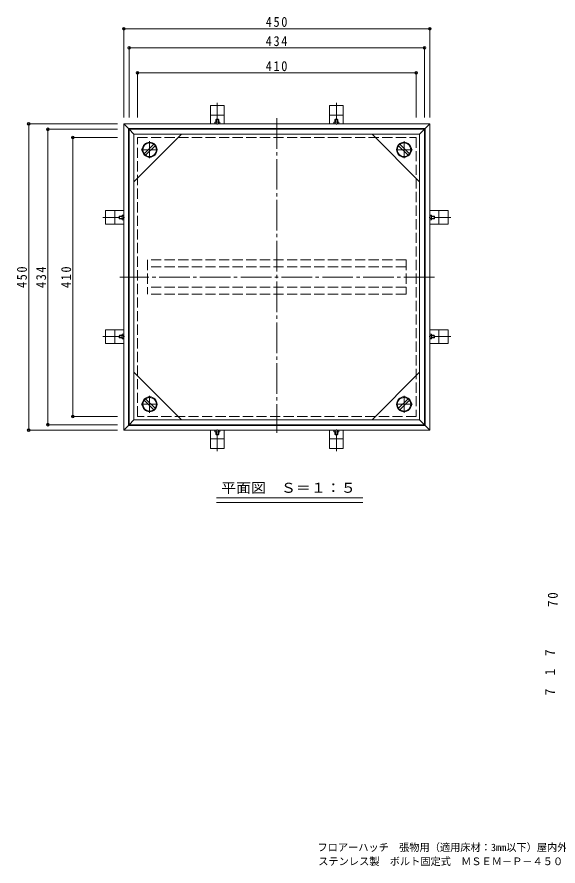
# Model space of a CAD drawing. Units: millimetres, scale not verified, with parts at other scales. Extents: x -343 to 376, y -273 to 227.
# Drawn here: x -343.4 to -25.2, y -273.2 to 225.8 of the extents above; entities that cross this region are included whole.
import ezdxf
from ezdxf.enums import TextEntityAlignment as Align

# ---------------------------------------------------------------- set-up
doc = ezdxf.new("R2010")
doc.units = ezdxf.units.MM
doc.header["$LTSCALE"] = 2
doc.header["$PDMODE"] = 32
doc.header["$PDSIZE"] = 1.6
for name, pattern in [('CHAIN1', [8, 5, -1, 1, -1]), ('CHAIN2', [12, 9, -1, 1, -1]), ('DASHED3', [4, 3, -1])]:
    doc.linetypes.add(name, pattern=pattern)
for name, color, linetype, lineweight in [('0-1', 2, 'Continuous', 9), ('0-2', 3, 'Continuous', 9), ('0-4', 7, 'Continuous', 9), ('D-4', 7, 'Continuous', 9)]:
    doc.layers.add(name, color=color, linetype=linetype, lineweight=lineweight)
doc.layers.add('F-4', color=7, linetype='Continuous')
doc.styles.add('ＭＳ ゴシック', font='')
doc.styles.get('ＭＳ ゴシック').set_extended_font_data('MS Gothic')

msp = doc.modelspace()

# ---------------------------------------------------------------- linework, layer by layer
at = {"layer": '0-1', "linetype": 'CHAIN1'}
for p, q in [((-225.578, 175.252), (-225.578, 162.529)), ((-155.578, 175.252), (-155.578, 162.529)), ((-292.857, 107.972), (-280.135, 107.972)), ((-88.298, 107.972), (-101.021, 107.972)), ((-292.857, 37.972), (-280.135, 37.972)), ((-88.298, 37.972), (-101.021, 37.972)), ((-225.578, -29.307), (-225.578, -16.585)), ((-155.578, -29.307), (-155.578, -16.585))]:
    msp.add_line(p, q, dxfattribs=at)
at = {"layer": '0-1'}
for p, q in [((-221.578, 173.772), (-229.578, 173.772)), ((-229.578, 173.772), (-229.578, 162.972)), ((-221.578, 173.772), (-221.578, 162.972)), ((-159.578, 173.772), (-151.578, 173.772)), ((-159.578, 173.772), (-159.578, 162.972)), ((-151.578, 173.772), (-151.578, 162.972)), ((-221.578, 168.172), (-229.578, 168.172)), ((-226.378, 165.427), (-226.098, 165.707)), ((-226.378, 165.427), (-224.778, 165.427)), ((-226.378, 165.427), (-226.378, 163.972)), ((-226.098, 165.707), (-225.058, 165.707)), ((-226.098, 165.707), (-226.098, 163.972)), ((-225.058, 165.707), (-224.778, 165.427)), ((-225.058, 165.707), (-225.058, 163.972)), ((-224.778, 165.427), (-224.778, 163.972)), ((-159.578, 168.172), (-151.578, 168.172)), ((-156.098, 165.707), (-156.378, 165.427)), ((-154.778, 165.427), (-156.378, 165.427)), ((-156.378, 165.427), (-156.378, 163.972)), ((-155.058, 165.707), (-156.098, 165.707)), ((-156.098, 165.707), (-156.098, 163.972)), ((-154.778, 165.427), (-155.058, 165.707)), ((-155.058, 165.707), (-155.058, 163.972)), ((-154.778, 165.427), (-154.778, 163.972)), ((-280.578, -17.028), (-280.578, 162.972)), ((-277.778, 160.172), (-280.578, 162.972)), ((-277.778, 160.172), (-103.378, 160.172)), ((-226.978, 163.772), (-226.978, 162.972)), ((-226.617, 163.972), (-224.538, 163.972)), ((-226.257, 163.772), (-226.257, 162.972)), ((-224.898, 163.772), (-224.898, 162.972)), ((-224.178, 163.772), (-224.178, 162.972)), ((-156.978, 163.772), (-156.978, 162.972)), ((-154.538, 163.972), (-156.618, 163.972)), ((-156.257, 163.772), (-156.257, 162.972)), ((-154.899, 163.772), (-154.899, 162.972)), ((-154.178, 163.772), (-154.178, 162.972)), ((-100.578, 162.972), (-103.378, 160.172)), ((-291.378, 103.972), (-291.378, 111.972)), ((-291.378, 111.972), (-280.578, 111.972)), ((-285.778, 103.972), (-285.778, 111.972)), ((-89.778, 111.972), (-100.578, 111.972)), ((-95.378, 103.972), (-95.378, 111.972)), ((-89.778, 103.972), (-89.778, 111.972)), ((-283.033, 108.772), (-283.313, 108.492)), ((-283.313, 108.492), (-283.313, 107.452)), ((-283.313, 108.492), (-281.578, 108.492)), ((-283.313, 107.452), (-283.033, 107.172)), ((-283.313, 107.452), (-281.578, 107.452)), ((-283.033, 108.772), (-283.033, 107.172)), ((-283.033, 108.772), (-281.578, 108.772)), ((-283.033, 107.172), (-281.578, 107.172)), ((-281.578, 109.012), (-281.578, 106.933)), ((-281.378, 109.372), (-280.578, 109.372)), ((-281.378, 108.652), (-280.578, 108.652)), ((-281.378, 107.293), (-280.578, 107.293)), ((-281.378, 106.572), (-280.578, 106.572)), ((-99.778, 109.372), (-100.578, 109.372)), ((-99.778, 108.652), (-100.578, 108.652)), ((-99.778, 107.293), (-100.578, 107.293)), ((-99.778, 106.572), (-100.578, 106.572)), ((-99.578, 109.012), (-99.578, 106.933)), ((-98.123, 108.772), (-99.578, 108.772)), ((-97.843, 108.492), (-99.578, 108.492)), ((-97.843, 107.452), (-99.578, 107.452)), ((-98.123, 107.172), (-99.578, 107.172)), ((-98.123, 108.772), (-98.123, 107.172)), ((-98.123, 108.772), (-97.843, 108.492)), ((-97.843, 107.452), (-98.123, 107.172)), ((-97.843, 108.492), (-97.843, 107.452)), ((-291.378, 103.972), (-280.578, 103.972)), ((-89.778, 103.972), (-100.578, 103.972)), ((-291.378, 41.972), (-291.378, 33.972)), ((-291.378, 41.972), (-280.578, 41.972)), ((-285.778, 41.972), (-285.778, 33.972)), ((-89.778, 41.972), (-100.578, 41.972)), ((-95.378, 41.972), (-95.378, 33.972)), ((-89.778, 41.972), (-89.778, 33.972)), ((-283.313, 38.492), (-283.033, 38.772)), ((-283.313, 37.452), (-283.313, 38.492)), ((-283.313, 38.492), (-281.578, 38.492)), ((-283.033, 37.172), (-283.313, 37.452)), ((-283.313, 37.452), (-281.578, 37.452)), ((-283.033, 37.172), (-283.033, 38.772)), ((-283.033, 38.772), (-281.578, 38.772)), ((-283.033, 37.172), (-281.578, 37.172)), ((-281.578, 36.933), (-281.578, 39.012)), ((-281.378, 39.372), (-280.578, 39.372)), ((-281.378, 38.652), (-280.578, 38.652)), ((-281.378, 37.293), (-280.578, 37.293)), ((-281.378, 36.572), (-280.578, 36.572)), ((-99.778, 39.372), (-100.578, 39.372)), ((-99.778, 38.652), (-100.578, 38.652)), ((-99.778, 37.293), (-100.578, 37.293)), ((-99.778, 36.572), (-100.578, 36.572)), ((-99.578, 36.933), (-99.578, 39.012)), ((-98.123, 38.772), (-99.578, 38.772)), ((-97.843, 38.492), (-99.578, 38.492)), ((-97.843, 37.452), (-99.578, 37.452)), ((-98.123, 37.172), (-99.578, 37.172)), ((-98.123, 37.172), (-98.123, 38.772)), ((-97.843, 38.492), (-98.123, 38.772)), ((-98.123, 37.172), (-97.843, 37.452)), ((-97.843, 37.452), (-97.843, 38.492)), ((-291.378, 33.972), (-280.578, 33.972)), ((-89.778, 33.972), (-100.578, 33.972)), ((-277.778, -14.228), (-280.578, -17.028)), ((-100.578, -17.028), (-103.378, -14.228)), ((-229.578, -27.828), (-229.578, -17.028)), ((-226.978, -17.828), (-226.978, -17.028)), ((-226.617, -18.028), (-224.538, -18.028)), ((-226.378, -19.483), (-226.378, -18.028)), ((-226.378, -19.483), (-224.778, -19.483)), ((-226.378, -19.483), (-226.098, -19.763)), ((-226.257, -17.828), (-226.257, -17.028)), ((-226.098, -19.763), (-226.098, -18.028)), ((-226.098, -19.763), (-225.058, -19.763)), ((-225.058, -19.763), (-225.058, -18.028)), ((-225.058, -19.763), (-224.778, -19.483)), ((-224.898, -17.828), (-224.898, -17.028)), ((-224.778, -19.483), (-224.778, -18.028)), ((-224.178, -17.828), (-224.178, -17.028)), ((-221.578, -27.828), (-221.578, -17.028)), ((-159.578, -27.828), (-159.578, -17.028)), ((-156.978, -17.828), (-156.978, -17.028)), ((-154.538, -18.028), (-156.618, -18.028)), ((-156.378, -19.483), (-156.378, -18.028)), ((-154.778, -19.483), (-156.378, -19.483)), ((-156.098, -19.763), (-156.378, -19.483)), ((-156.257, -17.828), (-156.257, -17.028)), ((-156.098, -19.763), (-156.098, -18.028)), ((-155.058, -19.763), (-156.098, -19.763)), ((-155.058, -19.763), (-155.058, -18.028)), ((-154.778, -19.483), (-155.058, -19.763)), ((-154.899, -17.828), (-154.899, -17.028)), ((-154.778, -19.483), (-154.778, -18.028)), ((-154.178, -17.828), (-154.178, -17.028)), ((-151.578, -27.828), (-151.578, -17.028)), ((-221.578, -22.228), (-229.578, -22.228)), ((-159.578, -22.228), (-151.578, -22.228)), ((-221.578, -27.828), (-229.578, -27.828)), ((-159.578, -27.828), (-151.578, -27.828))]:
    msp.add_line(p, q, dxfattribs=at)
for points in [[(-280.578, 162.972), (-100.578, 162.972), (-100.578, -17.028), (-280.578, -17.028)], [(-103.378, 160.172), (-103.378, -14.228), (-277.778, -14.228), (-277.778, 160.172)]]:
    msp.add_lwpolyline(points, dxfattribs=at)
at = {"layer": '0-1', "linetype": 'DASHED3'}
msp.add_lwpolyline([(-272.578, 154.972), (-108.578, 154.972), (-108.578, -9.028), (-272.578, -9.028)], close=True, dxfattribs=at)
at = {"layer": '0-1'}
for centre, radius, start, end in [((-226.617, 163.548), 0.425, 31.93629, 148.0667), ((-225.578, 162.719), 1.254, 57.19138, 122.80888), ((-224.538, 163.548), 0.425, 31.9333, 148.06371), ((-156.618, 163.548), 0.425, 31.93629, 148.0667), ((-155.578, 162.719), 1.254, 57.19112, 122.80862), ((-154.538, 163.548), 0.425, 31.9333, 148.06371), ((-281.153, 109.012), 0.425, 121.9333, 238.06371), ((-280.324, 107.972), 1.254, 147.19112, 212.80862), ((-281.153, 106.933), 0.425, 121.93629, 238.0667), ((-100.832, 107.972), 1.254, 327.19138, 32.80888), ((-100.002, 109.012), 0.425, 301.93629, 58.0667), ((-100.002, 106.933), 0.425, 301.9333, 58.06371), ((-281.153, 39.012), 0.425, 121.9333, 238.06371), ((-280.324, 37.972), 1.254, 147.19138, 212.80888), ((-281.153, 36.933), 0.425, 121.93629, 238.0667), ((-100.832, 37.972), 1.254, 327.19112, 32.80862), ((-100.002, 39.012), 0.425, 301.93629, 58.0667), ((-100.002, 36.933), 0.425, 301.9333, 58.06371), ((-226.617, -17.603), 0.425, 211.9333, 328.06371), ((-225.578, -16.774), 1.254, 237.19112, 302.80862), ((-224.538, -17.603), 0.425, 211.93629, 328.0667), ((-156.618, -17.603), 0.425, 211.9333, 328.06371), ((-155.578, -16.774), 1.254, 237.19138, 302.80888), ((-154.538, -17.603), 0.425, 211.93629, 328.0667)]:
    msp.add_arc(centre, radius, start, end, dxfattribs=at)
at = {"layer": '0-2', "linetype": 'CHAIN2'}
for p, q in [((-190.578, 166.303), (-190.578, -18.71)), ((-97.811, 72.972), (-282.816, 72.972))]:
    msp.add_line(p, q, dxfattribs=at)
at = {"layer": '0-2'}
for p, q in [((-277.378, 159.772), (-103.778, 159.772)), ((-277.378, -13.828), (-277.378, 159.772)), ((-103.778, 159.772), (-106.578, 156.972)), ((-274.578, 156.972), (-106.578, 156.972)), ((-274.578, 128.972), (-246.578, 156.972)), ((-106.578, 128.972), (-134.578, 156.972)), ((-263.006, 150.993), (-268.599, 145.4)), ((-262.157, 150.145), (-267.75, 144.552)), ((-113.406, 144.552), (-118.999, 150.145)), ((-112.557, 145.4), (-118.15, 150.993)), ((-274.578, 16.972), (-246.578, -11.028)), ((-106.578, 16.972), (-134.578, -11.028)), ((-263.006, -5.048), (-268.599, 0.544)), ((-262.157, -4.2), (-267.75, 1.393)), ((-113.406, 1.393), (-118.999, -4.2)), ((-112.557, 0.544), (-118.15, -5.048)), ((-274.578, -11.028), (-277.378, -13.828)), ((-103.778, -13.828), (-106.578, -11.028))]:
    msp.add_line(p, q, dxfattribs=at)
at = {"layer": '0-2', "linetype": 'CHAIN1'}
for p, q in [((-265.378, 142.763), (-265.378, 153.115)), ((-115.778, 142.763), (-115.778, 153.115)), ((-270.373, 147.772), (-260.8, 147.772)), ((-110.783, 147.772), (-120.356, 147.772)), ((-265.378, 3.182), (-265.378, -7.17)), ((-115.778, 3.182), (-115.778, -7.17)), ((-270.373, -1.828), (-260.8, -1.828)), ((-110.783, -1.828), (-120.356, -1.828))]:
    msp.add_line(p, q, dxfattribs=at)
at = {"layer": '0-2', "color": 2, "linetype": 'DASHED3'}
for p, q in [((-266.578, 82.972), (-266.578, 62.972)), ((-114.578, 82.972), (-266.578, 82.972)), ((-114.578, 82.972), (-114.578, 62.972)), ((-114.578, 78.972), (-266.578, 78.972)), ((-114.578, 66.972), (-266.578, 66.972)), ((-114.578, 62.972), (-266.578, 62.972))]:
    msp.add_line(p, q, dxfattribs=at)
at = {"layer": '0-2'}
for points in [[(-103.778, 159.772), (-103.778, -13.828), (-277.378, -13.828)], [(-274.578, -11.028), (-274.578, 156.972), (-277.378, 159.772)], [(-106.578, 156.972), (-106.578, -11.028), (-274.578, -11.028)]]:
    msp.add_lwpolyline(points, dxfattribs=at)
for centre, radius in [((-265.378, 147.772), 4.4), ((-265.378, 147.772), 4), ((-115.778, 147.772), 4.4), ((-115.778, 147.772), 4), ((-265.378, -1.828), 4.4), ((-265.378, -1.828), 4), ((-115.778, -1.828), 4.4), ((-115.778, -1.828), 4)]:
    msp.add_circle(centre, radius, dxfattribs=at)
at = {"layer": '0-4'}
for p, q in [((-280.578, 166.707), (-280.578, 219.507)), ((-280.578, 218.907), (-100.578, 218.907)), ((-100.578, 166.707), (-100.578, 219.507)), ((-277.378, 166.707), (-277.378, 208.214)), ((-277.378, 207.614), (-103.778, 207.614)), ((-103.778, 166.707), (-103.778, 208.214)), ((-272.578, 166.707), (-272.578, 193.51)), ((-272.578, 192.91), (-108.578, 192.91)), ((-108.578, 166.707), (-108.578, 193.51)), ((-284.313, 162.972), (-337.113, 162.972)), ((-336.513, -17.028), (-336.513, 162.972)), ((-284.313, 159.772), (-325.819, 159.772)), ((-325.219, -13.828), (-325.219, 159.772)), ((-284.313, 154.972), (-311.115, 154.972)), ((-310.515, -9.028), (-310.515, 154.972)), ((-284.313, -9.028), (-311.115, -9.028)), ((-284.313, -13.828), (-325.819, -13.828)), ((-284.313, -17.028), (-337.113, -17.028)), ((-226.132, -56.893), (-140.077, -56.893)), ((-226.132, -59.565), (-140.077, -59.565))]:
    msp.add_line(p, q, dxfattribs=at)
for p in [(-280.578, 218.907), (-100.578, 218.907), (-277.378, 207.614), (-103.778, 207.614), (-272.578, 192.91), (-108.578, 192.91), (-336.513, 162.972), (-325.219, 159.772), (-310.515, 154.972), (-310.515, -9.028), (-325.219, -13.828), (-336.513, -17.028)]:
    msp.add_point(p, dxfattribs=at)

# ---------------------------------------------------------------- texts
at = {"layer": '0-4', "color": 2, "style": 'ＭＳ ゴシック', "width": 1.1}
msp.add_text('平面図\u3000Ｓ＝１：５', height=5.865, dxfattribs=at).set_placement((-223.369, -55.606), align=Align.BOTTOM_LEFT)
at = {"layer": '0-4', "color": 2, "char_height": 5.865, "attachment_point": 7, "style": 'ＭＳ ゴシック'}
for s, insert in [('\\T1.27;\\W0.9;450', (-197.078, 219.907)), ('\\T1.27;\\W0.9;434', (-197.078, 208.614)), ('\\T1.27;\\W0.9;410', (-197.078, 193.91))]:
    msp.add_mtext(s, dxfattribs=dict(at, insert=insert))
at = {"layer": '0-4', "color": 2, "char_height": 5.865, "attachment_point": 7, "rotation": 90, "style": 'ＭＳ ゴシック'}
for s, insert in [('\\T1.27;\\W0.9;450', (-337.513, 66.472)), ('\\T1.27;\\W0.9;434', (-326.219, 66.472)), ('\\T1.27;\\W0.9;410', (-311.515, 66.472))]:
    msp.add_mtext(s, dxfattribs=dict(at, insert=insert))
at = {"layer": 'D-4', "color": 2, "style": 'ＭＳ ゴシック'}
for s, p in [('7', (-25.306, -149.839)), ('1', (-25.306, -161.18)), ('7', (-25.306, -172.942))]:
    msp.add_text(s, height=5.865, rotation=90, dxfattribs=at).set_placement(p, align=Align.BOTTOM_LEFT)
at = {"layer": 'D-4', "color": 2, "insert": (-25.306, -120.93), "char_height": 5.865, "attachment_point": 7, "rotation": 90, "style": 'ＭＳ ゴシック'}
msp.add_mtext('\\T1.27;\\W0.95;70', dxfattribs=at)
at = {"layer": 'F-4', "style": 'ＭＳ ゴシック'}
for s, p in [('フロアーハッチ\u3000張物用（適用床材：3mm以下）屋内外用\u3000密閉形（防水・防臭形）', (-166.666, -265.779)), ('ステンレス製\u3000ボルト固定式\u3000ＭＳＥＭ－Ｐ－４５０', (-166.198, -274.021))]:
    msp.add_text(s, height=4.399, dxfattribs=at).set_placement(p, align=Align.BOTTOM_LEFT)

doc.saveas('drawing.dxf')
